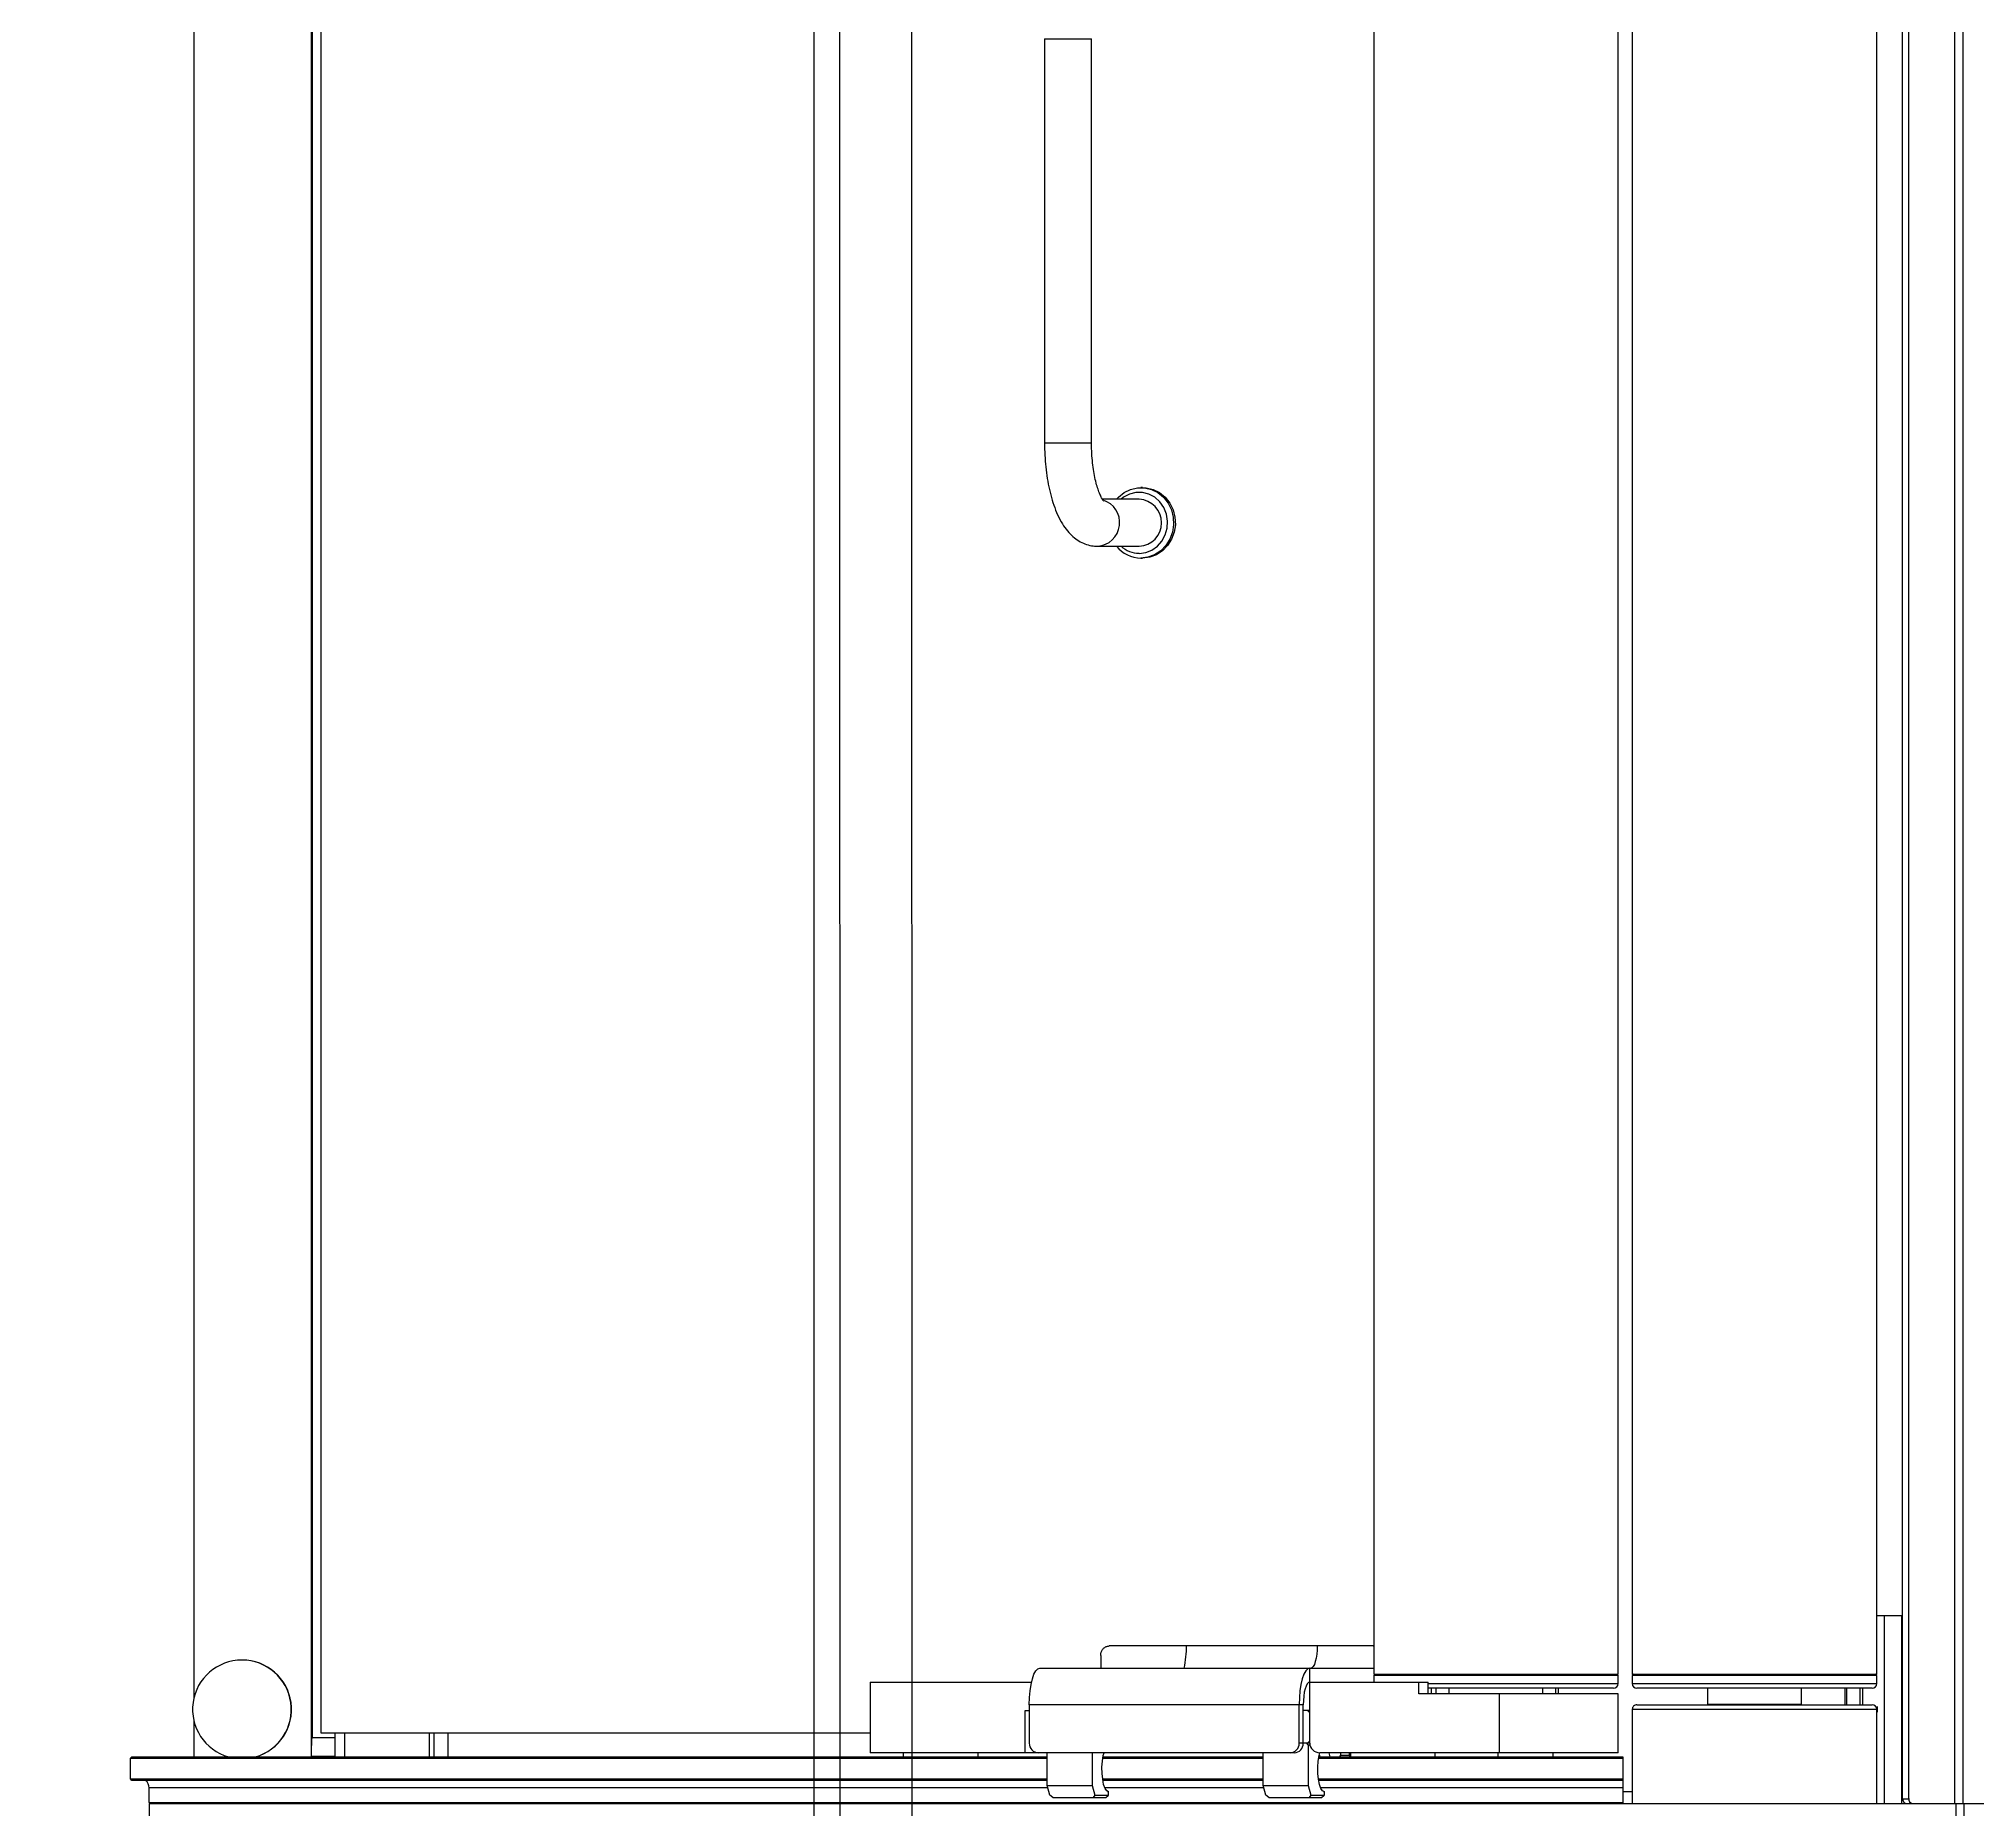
# Model space of a CAD drawing. Header units: inches. Extents: x -955375 to 106222, y -96450 to 64845.
# Drawn here: x 7587.9 to 8000.3, y 26991.8 to 27368.6 of the extents above; entities that cross this region are included whole.
import ezdxf

# ---------------------------------------------------------------- set-up
doc = ezdxf.new("R2010")
doc.units = ezdxf.units.IN
doc.header["$MEASUREMENT"] = 0
doc.linetypes.add('CONTINUA', pattern=[0])
doc.linetypes.add('SLD-Continua', pattern=[0])
doc.layers.add('ACHUTECH', color=24, linetype='Continuous', lineweight=18)
for name, color, linetype in [('DIBUJO', 2, 'Continuous'), ('P-EQUIPO NUEVO', 134, 'Continuous'), ('SP-TRANSPORTADOR_NUEVO', 102, 'SLD-Continua')]:
    doc.layers.add(name, color=color, linetype=linetype)
doc.styles.get("Standard").update_dxf_attribs({"font": 'isocp2.shx'})
doc.dimstyles.new('SUPERPEQUEÑA', dxfattribs={"dimtxt": 0.1, "dimasz": 0.05, "dimexe": 0.1, "dimexo": 0.15, "dimgap": 0.05, "dimtad": 1, "dimzin": 0, "dimdsep": 46, "dimtxsty": 'Standard', "dimblk1": 'CRUZZ', "dimblk2": 'CRUZZ', "dimsah": 1, "dimcen": 0.03, "dimse1": 1, "dimse2": 1, "dimclrd": 109, "dimclre": 4, "dimclrt": 173, "dimadec": 0, "dimazin": 0, "dimtfac": 1, "dimtix": 1, "dimtmove": 1, "dimatfit": 3, "dimldrblk": 'CRUZZ', "dimfxl": 1, "dimtolj": 1, "dimtzin": 0, "dimlwd": -1, "dimarcsym": 0})

# ---------------------------------------------------------------- blocks, each defined once
blk = doc.blocks.new('CRUZ')
at = {"layer": 'DIBUJO', "color": 7, "lineweight": -3}
for p, q in [((-0.22, 0), (0.22, 0)), ((0, 0.22), (0, -0.22))]:
    blk.add_line(p, q, dxfattribs=at)
at = {"layer": 'DIBUJO', "color": 7, "lineweight": -3, "const_width": 0.05}
blk.add_lwpolyline([(-0.03, 0, 1), (0.03, 0, 1)], format="xyb", close=True, dxfattribs=at)
blk = doc.blocks.new('CRUZZ')
at = {"layer": 'DIBUJO', "color": 3, "xscale": 10, "yscale": 10, "zscale": 10}
blk.add_blockref('CRUZ', (0, 0), dxfattribs=at)
blk = doc.blocks.new('*D185')
at = {"layer": 'ACHUTECH', "color": 7, "ltscale": 500, "transparency": 16777216}
blk.add_line((5118.65, 54499.15), (5118.65, 25409.93), dxfattribs=at)
at = {"layer": 'Defpoints', "color": 0, "linetype": 'CONTINUA', "ltscale": 500, "transparency": 16777216}
for p in [(26169.23, 54499.2), (5118.65, 25409.88), (6592.24, 25409.88)]:
    blk.add_point(p, dxfattribs=at)
at = {"layer": 'ACHUTECH', "color": 7, "linetype": 'CONTINUA', "ltscale": 500, "transparency": 16777216, "xscale": 0.05, "yscale": 0.05, "zscale": 0.05}
for p, rotation in [((5118.65, 54499.2), 90), ((5118.65, 25409.88), 270)]:
    blk.add_blockref('CRUZZ', p, dxfattribs=dict(at, rotation=rotation))
at = {"layer": 'ACHUTECH', "color": 7, "linetype": 'CONTINUA', "lineweight": 13, "ltscale": 500, "transparency": 16777216, "insert": (5118.56, 39954.54), "char_height": 0.15, "attachment_point": 5, "rotation": 90}
blk.add_mtext('\\A1;29089.32', dxfattribs=at)
blk = doc.blocks.new('*D201')
at = {"layer": 'ACHUTECH', "color": 7, "ltscale": 500, "transparency": 16777216}
blk.add_line((4340.12, 59153.03), (4340.12, 15437.33), dxfattribs=at)
at = {"layer": 'Defpoints', "color": 0, "linetype": 'CONTINUA', "ltscale": 500, "transparency": 16777216}
for p in [(21639.15, 59153.08), (4340.12, 15437.28), (6285.39, 15437.28)]:
    blk.add_point(p, dxfattribs=at)
at = {"layer": 'ACHUTECH', "color": 7, "linetype": 'CONTINUA', "ltscale": 500, "transparency": 16777216, "xscale": 0.05, "yscale": 0.05, "zscale": 0.05}
for p, rotation in [((4340.12, 59153.08), 90), ((4340.12, 15437.28), 270)]:
    blk.add_blockref('CRUZZ', p, dxfattribs=dict(at, rotation=rotation))
at = {"layer": 'ACHUTECH', "color": 7, "linetype": 'CONTINUA', "lineweight": 13, "ltscale": 500, "transparency": 16777216, "insert": (4340.02, 37295.18), "char_height": 0.15, "attachment_point": 5, "rotation": 90}
blk.add_mtext('\\A1;43715.81', dxfattribs=at)
blk = doc.blocks.new('tr-55')
for p, q in [((123457, 12168.88), (123457.98, 6488.48)), ((123472.36, 12020.48), (123472.98, 6488.51)), ((123478, 6541.8), (123478, 11969.78))]:
    blk.add_line(p, q)
blk = doc.blocks.new('termoformadora 2')
for p, q in [((141663.67, -8965.36), (141075.17, -8965.36)), ((141277.58, -8961.36), (141277.58, -8965.36)), ((141277.75, -8965.36), (141277.75, -9630.36)), ((141279.3, -8961.36), (141279.3, -8965.36)), ((141279.53, -8965.36), (141279.53, -9630.36)), ((141290.89, -9005.36), (141290.89, -8965.36)), ((141294.53, -8965.36), (141294.53, -9005.36)), ((141296.17, -8965.36), (141296.17, -8985.36)), ((141348.17, -8985.36), (141348.17, -8965.36)), ((141350.17, -8975.26), (141350.17, -8965.36)), ((141663.47, -8965.36), (141663.67, -8965.56)), ((141663.67, -8965.36), (141663.67, -8961.36)), ((141289.35, -8966.36), (141289.35, -9629.36)), ((141290.67, -8966.36), (141289.35, -8966.36)), ((141290.67, -8966.36), (141290.67, -9629.36)), ((141350.17, -8967.86), (141348.17, -8967.86)), ((141663.67, -8965.56), (141350.17, -8965.56)), ((141350.17, -8968.64), (141414.45, -8968.64)), ((141413.76, -8967.04), (141413.66, -8967.14)), ((141413.66, -8967.14), (141413.66, -8967.81)), ((141416.57, -8967.14), (141413.66, -8967.14)), ((141413.66, -8967.81), (141414.05, -8968)), ((141413.89, -8967.88), (141413.66, -8967.81)), ((141414.26, -8966.64), (141413.76, -8967.04)), ((141414.05, -8968), (141414.4, -8968.54)), ((141425.52, -8966.64), (141414.26, -8966.64)), ((141414.4, -8968.54), (141414.7, -8969.39)), ((141414.7, -8969.39), (141414.92, -8970.49)), ((141416.57, -8967.14), (141416.9, -8966.64)), ((141417.15, -8969.14), (141416.57, -8967.14)), ((141417.15, -8977.84), (141417.15, -8969.14)), ((141426.72, -8969.14), (141417.15, -8969.14)), ((141425.52, -8966.64), (141426.14, -8967.14)), ((141426.14, -8967.14), (141426.72, -8969.14)), ((141426.58, -8968.64), (141460.38, -8968.64)), ((141426.72, -8969.14), (141426.72, -8976.14)), ((141459.68, -8967.04), (141459.59, -8967.14)), ((141459.59, -8967.14), (141459.59, -8967.81)), ((141462.5, -8967.14), (141459.59, -8967.14)), ((141459.59, -8967.81), (141459.97, -8968)), ((141459.82, -8967.88), (141459.59, -8967.81)), ((141460.18, -8966.64), (141459.68, -8967.04)), ((141459.97, -8968), (141460.33, -8968.54)), ((141471.44, -8966.64), (141460.18, -8966.64)), ((141460.33, -8968.54), (141460.63, -8969.39)), ((141460.63, -8969.39), (141460.84, -8970.49)), ((141462.5, -8967.14), (141462.83, -8966.64)), ((141463.08, -8969.14), (141462.5, -8967.14)), ((141463.08, -8976.14), (141463.08, -8969.14)), ((141472.65, -8969.14), (141463.08, -8969.14)), ((141471.44, -8966.64), (141472.06, -8967.14)), ((141472.06, -8967.14), (141472.65, -8969.14)), ((141472.5, -8968.64), (141663.67, -8968.64)), ((141472.65, -8969.14), (141472.65, -8976.14)), ((141663.67, -8965.56), (141663.67, -8968.64)), ((141350.17, -8970.26), (141414.89, -8970.26)), ((141414.93, -8970.56), (141350.17, -8970.56)), ((141414.92, -8970.49), (141415.04, -8971.75)), ((141415.06, -8973.09), (141414.97, -8974.38)), ((141415.04, -8971.75), (141415.06, -8973.09)), ((141426.72, -8970.26), (141460.81, -8970.26)), ((141460.86, -8970.56), (141426.72, -8970.56)), ((141460.84, -8970.49), (141460.97, -8971.75)), ((141460.99, -8973.09), (141460.9, -8974.38)), ((141460.97, -8971.75), (141460.99, -8973.09)), ((141472.65, -8970.26), (141667.37, -8970.26)), ((141667.67, -8970.56), (141472.65, -8970.56)), ((141667.37, -8970.26), (141667.67, -8970.56)), ((141667.67, -8970.56), (141667.67, -8974.96)), ((141414.89, -8974.96), (141350.17, -8974.96)), ((141414.81, -8975.26), (141350.17, -8975.26)), ((141351.17, -8976.14), (141351.17, -8988.64)), ((141351.17, -8976.14), (141414.67, -8976.14)), ((141365.04, -8976.14), (141365.04, -8975.26)), ((141376.42, -8976.14), (141376.42, -8988.64)), ((141376.77, -8976.14), (141376.77, -8975.26)), ((141390.14, -8975.26), (141390.14, -8976.14)), ((141408.14, -8976.14), (141408.14, -8975.26)), ((141408.43, -8975.64), (141408.24, -8975.26)), ((141408.43, -8976.14), (141408.43, -8975.64)), ((141410.17, -8975.64), (141408.43, -8975.64)), ((141410.36, -8975.26), (141410.17, -8975.64)), ((141410.17, -8975.64), (141410.17, -8976.14)), ((141412.7, -8976.14), (141412.49, -8975.26)), ((141414.78, -8975.55), (141414.63, -8976.14)), ((141414.97, -8974.38), (141414.78, -8975.55)), ((141420.09, -8976.14), (141510.3, -8976.14)), ((141460.82, -8974.96), (141426.72, -8974.96)), ((141460.77, -8975.26), (141426.72, -8975.26)), ((141460.71, -8975.55), (141460.55, -8976.14)), ((141460.9, -8974.38), (141460.71, -8975.55)), ((141667.67, -8974.96), (141472.65, -8974.96)), ((141667.37, -8975.26), (141472.65, -8975.26)), ((141477.34, -8976.14), (141477.34, -8985.14)), ((141487.3, -8975.26), (141487.3, -8976.14)), ((141503.3, -8976.14), (141503.3, -8975.26)), ((141510.3, -8991.14), (141510.3, -8976.14)), ((141600.17, -8980.36), (141600.17, -8975.26)), ((141603.11, -8980.36), (141603.11, -8975.26)), ((141604.15, -8980.36), (141604.15, -8975.26)), ((141622.17, -8980.36), (141622.17, -8975.26)), ((141624.17, -8980.36), (141624.17, -8975.26)), ((141624.21, -8975.36), (141624.21, -8975.26)), ((141624.21, -8975.36), (141629.2, -8975.36)), ((141629.2, -9620.36), (141629.2, -8975.36)), ((141654.2, -8983.03), (141654.2, -8975.26)), ((141667.67, -8974.96), (141667.37, -8975.26)), ((141417.15, -8977.84), (141416.75, -8977.84)), ((141416.78, -8978.64), (141417.26, -8978.14)), ((141416.78, -8978.14), (141419.05, -8978.14)), ((141416.78, -8978.14), (141416.78, -8994.14)), ((141417.15, -8977.84), (141417.44, -8978.14)), ((141418.17, -8978.14), (141418.17, -8986.34)), ((141419.05, -8978.14), (141419.05, -8986.34)), ((141476.45, -8986.34), (141476.45, -8978.14)), ((141627.17, -8980.36), (141510.3, -8980.36)), ((141629.1, -8979.36), (141624.17, -8979.36)), ((141627.17, -9615.36), (141627.17, -8980.36)), ((141628.94, -8979.36), (141628.94, -9616.36)), ((141295.99, -8984.74), (141296.02, -8985.36)), ((141296.02, -8985.36), (141295.99, -8985.99)), ((141296.17, -8985.36), (141348.17, -8985.36)), ((141417.26, -8985.14), (141416.78, -8984.64)), ((141416.78, -8985.14), (141418.17, -8985.14)), ((141477.34, -8985.14), (141476.45, -8985.14)), ((141347.17, -8986.36), (141297.17, -8986.36)), ((141297.17, -8989.86), (141347.17, -8989.86)), ((141299.17, -8989.86), (141299.17, -8986.36)), ((141299.66, -8986.36), (141299.66, -8989.86)), ((141302.59, -8989.86), (141302.59, -8986.36)), ((141302.94, -8989.86), (141302.94, -8986.36)), ((141312.27, -8986.36), (141312.17, -8986.46)), ((141312.17, -8986.46), (141312.17, -8989.86)), ((141332.17, -8986.46), (141312.17, -8986.46)), ((141332.17, -8986.46), (141332.07, -8986.36)), ((141332.17, -8989.86), (141332.17, -8986.46)), ((141351.17, -8988.64), (141393.57, -8988.64)), ((141352.17, -8989.86), (141391.62, -8989.86)), ((141363.96, -8989.86), (141363.92, -8988.64)), ((141364.41, -8988.64), (141364.44, -8989.86)), ((141367.17, -8988.64), (141367.17, -8989.86)), ((141387.17, -8989.86), (141387.17, -8988.64)), ((141389.91, -8988.64), (141389.91, -8989.86)), ((141390.91, -8988.64), (141390.91, -8989.86)), ((141391.62, -8988.64), (141391.62, -8991.14)), ((141393.57, -8988.64), (141393.57, -8991.14)), ((141417.55, -8990.33), (141417.77, -8989.73)), ((141417.77, -8989.73), (141417.94, -8989.01)), ((141417.94, -8989.01), (141418.07, -8988.18)), ((141418.07, -8988.18), (141418.15, -8987.28)), ((141418.15, -8987.28), (141418.17, -8986.34)), ((141418.17, -8986.34), (141476.45, -8986.34)), ((141418.66, -8990.67), (141418.87, -8989.32)), ((141418.87, -8989.32), (141419, -8987.86)), ((141419, -8987.86), (141419.05, -8986.34)), ((141476.28, -8989.32), (141476.07, -8990.67)), ((141476.41, -8987.86), (141476.28, -8989.32)), ((141476.45, -8986.34), (141476.41, -8987.86)), ((141654.2, -9608.03), (141654.2, -8987.7)), ((141296.17, -8990.86), (141296.17, -8992.56)), ((141348.17, -8990.86), (141296.17, -8990.86)), ((141296.17, -8992.56), (141296.47, -8992.86)), ((141296.17, -8992.56), (141348.17, -8992.56)), ((141296.17, -8992.86), (141296.17, -9602.86)), ((141348.17, -8992.86), (141296.17, -8992.86)), ((141347.87, -8992.86), (141348.17, -8992.56)), ((141348.17, -8992.56), (141348.17, -8990.86)), ((141348.17, -9602.86), (141348.17, -8992.86)), ((141351.17, -8990.86), (141351.17, -8992.56)), ((141391.62, -8990.86), (141351.17, -8990.86)), ((141351.17, -8992.56), (141351.47, -8992.86)), ((141351.17, -8992.56), (141403.17, -8992.56)), ((141351.17, -8992.86), (141351.17, -9602.86)), ((141403.17, -8992.86), (141351.17, -8992.86)), ((141416.78, -8991.14), (141391.62, -8991.14)), ((141402.87, -8992.86), (141403.17, -8992.56)), ((141403.17, -8992.56), (141403.17, -8991.14)), ((141403.17, -9602.86), (141403.17, -8992.86)), ((141474.18, -8994.14), (141403.17, -8994.14)), ((141416.05, -8994.51), (141416.32, -8994.23)), ((141416.32, -8994.23), (141416.59, -8994.14)), ((141416.78, -8991.14), (141417.05, -8991.05)), ((141416.78, -8994.14), (141417.22, -8993.99)), ((141417.05, -8991.05), (141417.31, -8990.77)), ((141417.22, -8993.99), (141417.65, -8993.55)), ((141417.31, -8990.77), (141417.55, -8990.33)), ((141417.65, -8993.55), (141418.04, -8992.83)), ((141418.04, -8992.83), (141418.38, -8991.86)), ((141418.38, -8991.86), (141418.66, -8990.67)), ((141461.26, -8996.86), (141461.26, -8994.14)), ((141474.63, -8993.99), (141474.18, -8994.14)), ((141475.05, -8993.55), (141474.63, -8993.99)), ((141475.45, -8992.83), (141475.05, -8993.55)), ((141475.79, -8991.86), (141475.45, -8992.83)), ((141476.07, -8990.67), (141475.79, -8991.86)), ((141510.3, -8991.14), (141475.97, -8991.14)), ((141415.19, -8998.94), (141415.22, -8998)), ((141415.22, -8998), (141415.3, -8997.1)), ((141415.3, -8997.1), (141415.43, -8996.27)), ((141415.43, -8996.27), (141415.6, -8995.55)), ((141415.6, -8995.55), (141415.81, -8994.95)), ((141415.81, -8994.95), (141416.05, -8994.51)), ((141643.91, -8995.86), (141643.96, -8995.86)), ((141403.17, -8998.86), (141459.43, -8998.86)), ((141403.3, -8998.86), (141403.17, -8998.89)), ((141296.17, -9005.36), (141290.67, -9005.36)), ((141446.18, -9234.35), (141447.03, -9233.01)), ((141446.55, -9234.35), (141447.4, -9233.01)), ((141447.03, -9233.01), (141448.12, -9231.89)), ((141447.4, -9233.01), (141448.49, -9231.89)), ((141448.12, -9231.89), (141449.41, -9231.06)), ((141449.2, -9232.89), (141448.23, -9233.98)), ((141448.49, -9231.89), (141449.78, -9231.06)), ((141450.37, -9232.06), (141449.2, -9232.89)), ((141449.41, -9231.06), (141450.84, -9230.54)), ((141449.78, -9231.06), (141451.21, -9230.54)), ((141451.69, -9231.54), (141450.37, -9232.06)), ((141450.84, -9230.54), (141452.34, -9230.36)), ((141451.21, -9230.54), (141452.71, -9230.36)), ((141453.08, -9231.36), (141451.69, -9231.54)), ((141452.71, -9230.36), (141452.34, -9230.36)), ((141461.93, -9232.86), (141453.08, -9232.86)), ((141445.38, -9237.46), (141445.62, -9235.86)), ((141445.46, -9239.08), (141445.38, -9237.46)), ((141445.62, -9235.86), (141446.18, -9234.35)), ((141445.75, -9237.46), (141445.99, -9235.86)), ((141445.83, -9239.08), (141445.75, -9237.46)), ((141445.99, -9235.86), (141446.55, -9234.35)), ((141447.13, -9236.74), (141447.05, -9238.24)), ((141447.53, -9235.29), (141447.13, -9236.74)), ((141448.23, -9233.98), (141447.53, -9235.29)), ((141445.86, -9240.64), (141445.46, -9239.08)), ((141446.23, -9240.64), (141445.83, -9239.08)), ((141446.57, -9242.07), (141445.86, -9240.64)), ((141446.94, -9242.07), (141446.23, -9240.64)), ((141447.05, -9238.24), (141447.29, -9239.73)), ((141447.29, -9239.73), (141447.85, -9241.11)), ((141447.85, -9241.11), (141448.68, -9242.33)), ((141447.55, -9243.31), (141446.57, -9242.07)), ((141447.92, -9243.31), (141446.94, -9242.07)), ((141448.75, -9244.29), (141447.55, -9243.31)), ((141449.12, -9244.29), (141447.92, -9243.31)), ((141448.68, -9242.33), (141449.76, -9243.3)), ((141450.12, -9244.97), (141448.75, -9244.29)), ((141450.48, -9244.97), (141449.12, -9244.29)), ((141449.76, -9243.3), (141451.01, -9243.97)), ((141451.59, -9245.32), (141450.12, -9244.97)), ((141451.96, -9245.32), (141450.48, -9244.97)), ((141451.01, -9243.97), (141452.38, -9244.32)), ((141452.34, -9245.36), (141451.59, -9245.32)), ((141453.46, -9245.32), (141451.96, -9245.32)), ((141452.34, -9245.36), (141452.71, -9245.36)), ((141452.38, -9244.32), (141453.78, -9244.32)), ((141453.08, -9242.86), (141460.86, -9242.86)), ((141454.94, -9244.97), (141453.46, -9245.32)), ((141453.78, -9244.32), (141455.15, -9243.97)), ((141456.3, -9244.29), (141454.94, -9244.97)), ((141455.15, -9243.97), (141456.4, -9243.3)), ((141457.5, -9243.31), (141456.3, -9244.29)), ((141456.4, -9243.3), (141456.94, -9242.86)), ((141457.91, -9242.86), (141457.5, -9243.31)), ((141463.2, -9254.86), (141463.2, -9340.86)), ((141473.2, -9254.86), (141463.2, -9254.86)), ((141473.2, -9340.86), (141473.2, -9254.86)), ((141473.2, -9340.86), (141463.2, -9340.86))]:
    blk.add_line(p, q)
for centre, radius, start, end in [((141288.45, -8966.26), 0.903, 353.1183, 80.8365), ((141289.77, -8966.26), 0.903, 353.1183, 80.8365), ((141665.67, -8968.64), 2, 180, 234.0959), ((141420.13, -8978.1), 1.96, 91.2922, 181.2389), ((141421, -8978.1), 1.96, 91.2922, 181.2389), ((141474.5, -8978.1), 1.96, 358.7611, 88.7078), ((141519.01, -8975.61), 105.2, 358.4729, 0.1347), ((141590.9, -8976.36), 38.31, 355.5079, 1.4943), ((141643.91, -8985.36), 10.5, 105.8786, 269.9815), ((141643.96, -8985.36), 10.5, 105.8636, 74.1364), ((141297.17, -8985.36), 1, 180, 270), ((141347.17, -8985.36), 1, 270, 0), ((141297.17, -8990.86), 1, 90, 180), ((141347.17, -8990.86), 1, 0, 90), ((141352.17, -8990.86), 1, 90, 180), ((141464.85, -8998.7), 21.83, 167.9418, 180.6272), ((141453.34, -9237.86), 5.01, 92.9746, 267.0254), ((141452.65, -9237.14), 6.77, 39.1155, 89.4962), ((141453.05, -9237.16), 5.79, 47.8167, 89.7157), ((141462.26, -9237.89), 5.04, 93.7469, 252.6478)]:
    blk.add_arc(centre, radius, start, end)
blk.add_ellipse((141414.67, -8978.14), major_axis=(2.11, 0), ratio=0.94838, start_param=0, end_param=1.570796)
for points, knots in [([(141414.76, -8975.64), (141414.75, -8975.61), (141414.71, -8975.52), (141414.68, -8975.37), (141414.67, -8975.26)], [0, 0, 0, 0, 0.336414, 1, 1, 1, 1]), ([(141461.26, -8996.86), (141461.24, -8997.09), (141461.2, -8997.54), (141460.89, -8998.14), (141460.42, -8998.59), (141459.91, -8998.83), (141459.56, -8998.86), (141459.43, -8998.86)], [0, 0, 0, 0, 0.214696, 0.429383, 0.64409, 0.858777, 1, 1, 1, 1]), ([(141473.2, -9254.86), (141473.2, -9254.42), (141473.19, -9253.12), (141473.07, -9250.97), (141472.82, -9248.49), (141472.43, -9246.07), (141471.91, -9243.76), (141471.25, -9241.57), (141470.44, -9239.5), (141469.47, -9237.68), (141468.39, -9236.14), (141467.23, -9234.93), (141465.98, -9234), (141464.65, -9233.34), (141463.28, -9232.94), (141462.36, -9232.89), (141461.93, -9232.86)], [0, 0, 0, 0, 0.041874, 0.121083, 0.200584, 0.280676, 0.361775, 0.444438, 0.529424, 0.617591, 0.696034, 0.76638, 0.830433, 0.890586, 0.948631, 1, 1, 1, 1]), ([(141460.59, -9242.47), (141460.58, -9242.47), (141460.56, -9242.45), (141460.75, -9242.66), (141461.05, -9243.14), (141461.43, -9243.92), (141461.83, -9244.97), (141462.23, -9246.31), (141462.59, -9247.89), (141462.88, -9249.67), (141463.09, -9251.61), (141463.19, -9253.37), (141463.2, -9254.46), (141463.2, -9254.86)], [0, 0, 0, 0, 0.038387, 0.122118, 0.208441, 0.299581, 0.39608, 0.497474, 0.60287, 0.711292, 0.821854, 0.933803, 1, 1, 1, 1])]:
    blk.add_open_spline(points, degree=3, knots=knots)

msp = doc.modelspace()

# ---------------------------------------------------------------- block references
at = {"layer": 'P-EQUIPO NUEVO', "lineweight": 0, "rotation": 180}
msp.add_blockref('termoformadora 2', (149275.079, 18027.72), dxfattribs=at)
at = {"layer": 'SP-TRANSPORTADOR_NUEVO', "rotation": 180}
msp.add_blockref('tr-55', (131230.802, 38561.332), dxfattribs=at)

# ---------------------------------------------------------------- dimensions: what is measured, and where the dimension line sits
at = {"layer": 'ACHUTECH', "color": 7, "linetype": 'CONTINUA', "lineweight": 13, "ltscale": 500}
for base, p1, p2, picture, middle in [((4340.116, 15437.278), (21639.15, 59153.085), (6285.39, 15437.278), '*D201', (4340.021, 37295.181)), ((5118.653, 25409.883), (26169.229, 54499.203), (6592.24, 25409.883), '*D185', (5118.558, 39954.543))]:
    dim = msp.add_linear_dim(base=base, p1=p1, p2=p2, angle=90, dimstyle='SUPERPEQUEÑA', override={"dimtxt": 0.15, "dimgap": 0.02, "dimclrd": 7, "dimclrt": 7, "dimfxl": 0.2}, dxfattribs=at)
    dim.commit()
    dim.dimension.update_dxf_attribs({"geometry": picture, "text_midpoint": middle})

doc.saveas('drawing.dxf')
